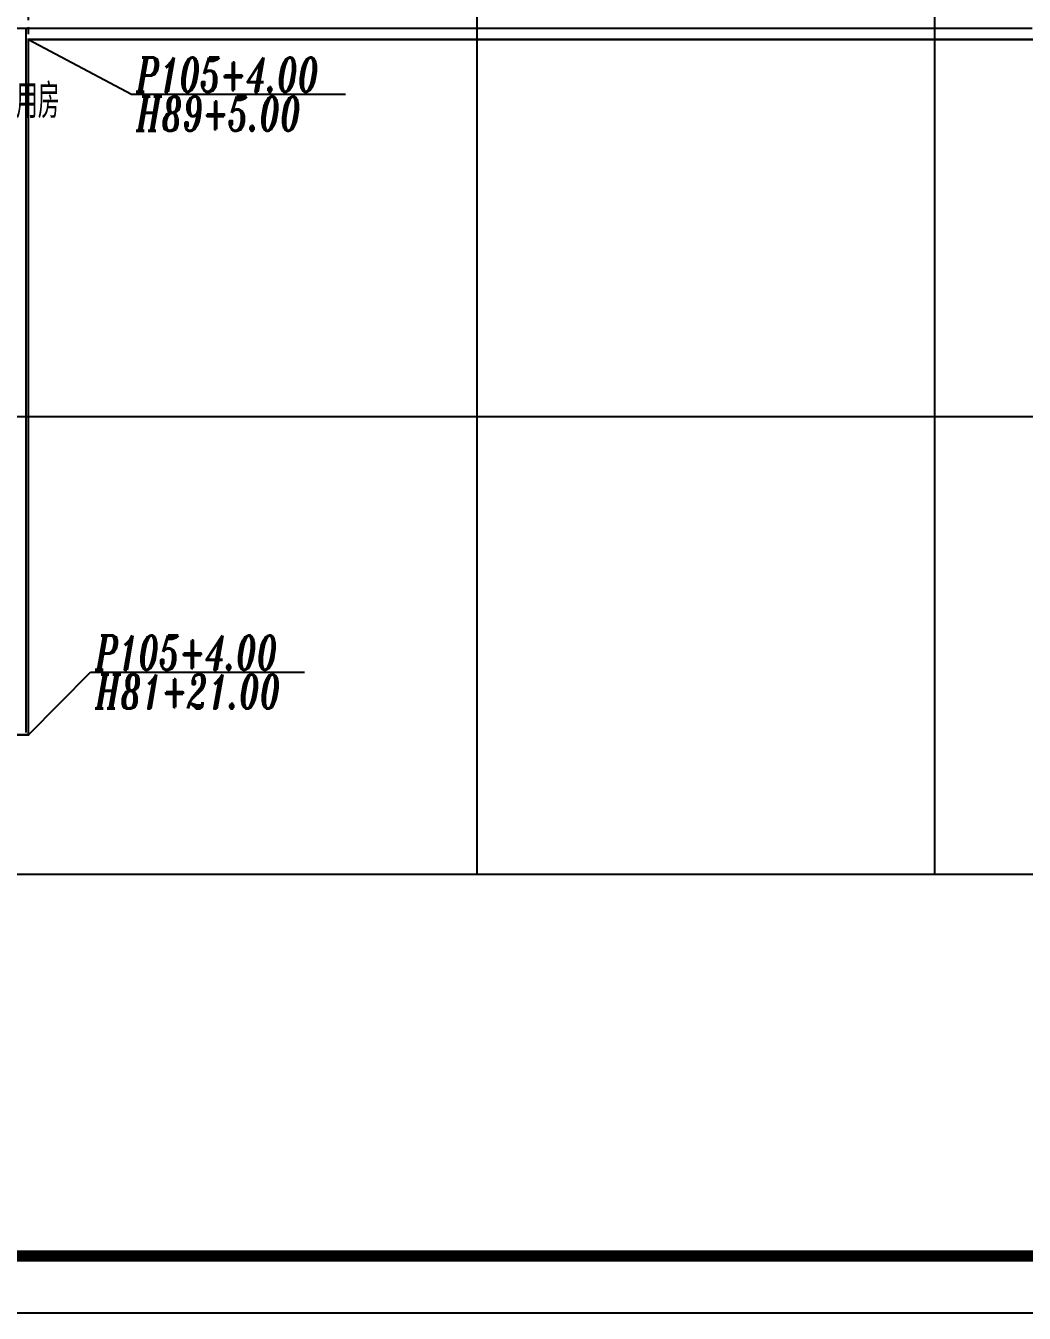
# Model space of a CAD drawing. Header units: millimetres. Extents: x -2699 to 2556, y 623 to 2108.
# Drawn here: x -9 to 427, y 623 to 1186 of the extents above; entities that cross this region are included whole.
import ezdxf
from ezdxf.enums import TextEntityAlignment as Align

# ---------------------------------------------------------------- set-up
doc = ezdxf.new("R2010")
doc.units = ezdxf.units.MM
doc.linetypes.add('PHANTOM2', pattern=[1.25, 0.625, -0.125, 0.125, -0.125, 0.125, -0.125])
for name, color, linetype in [('FGW', 8, 'Continuous'), ('HZ', 7, 'Continuous'), ('TU--LIMIT', 6, 'Continuous'), ('征地线', 6, 'PHANTOM2'), ('航站区围界', 5, 'FENCELINE2'), ('陆空隔离设施', 5, 'TRACKS')]:
    doc.layers.add(name, color=color, linetype=linetype)
doc.styles.add('ITALICT', font='italict.shx', dxfattribs={"width": 0.67, "bigfont": 'tssdchn.shx'})
doc.linetypes.add('FENCELINE2', pattern='A,0.25,-0.1,[132,ltypeshp.shx,S=0.1,R=0,X=-0.1,Y=0],-0.1,1', length=1.45)
doc.linetypes.add('TRACKS', pattern='A,0.15,[130,ltypeshp.shx,S=0.25,R=0,X=0,Y=0],0.15', length=0.3)

msp = doc.modelspace()

# ---------------------------------------------------------------- linework, layer by layer
for p, q in [((-8.24, 1179.8), (36.88, 1155.87)), ((36.88, 1155.87), (130.33, 1155.87)), ((-8.24, 875.8), (18.95, 903.28)), ((18.95, 903.28), (112.4, 903.28))]:
    msp.add_line(p, q)
at = {"layer": 'FGW', "linetype": 'Continuous'}
for p, q in [((187.76, 814.8), (187.76, 1895.71)), ((387.76, 814.8), (387.76, 1895.7)), ((2387.76, 1014.8), (-1612.24, 1014.8)), ((2387.76, 814.8), (-2483.16, 814.8))]:
    msp.add_line(p, q, dxfattribs=at)
at = {"layer": 'TU--LIMIT', "color": 6}
msp.add_lwpolyline([(2556.13, 623), (-2698.87, 623), (-2698.87, 2108), (2556.13, 2108)], close=True, dxfattribs=at)
at = {"layer": 'TU--LIMIT', "const_width": 5}
msp.add_lwpolyline([(-2573.87, 648), (2531.13, 648), (2531.13, 2083), (-2573.87, 2083)], close=True, dxfattribs=at)
at = {"layer": '征地线', "ltscale": 25, "const_width": 1}
msp.add_lwpolyline([(435.26, 1179.8), (-8.24, 1179.8), (-8.24, 875.8), (-8.24, 875.8), (-8.24, 875.8), (-582.24, 875.8), (-582.24, 1434.8), (-592.24, 1444.8), (-1015.74, 1444.8), (-1056.74, 1444.8), (-1056.74, 1384.8), (-1212.24, 1384.8), (-1212.24, 973.55), (-1461.74, 973.55), (-1461.74, 1388.8), (-1568.24, 1388.8), (-1612.24, 1388.8), (-1612.24, 1514.8), (-1622.24, 1524.8), (-1772.24, 1524.8)], dxfattribs=at)
at = {"layer": '征地线', "ltscale": 25}
msp.add_lwpolyline([(-1015.74, 1444.8), (-557.05, 1444.8), (-547.05, 1434.8), (-547.05, 1062.3), (-415.74, 1062.3), (-405.74, 1052.3), (-405.74, 875.8), (-405.74, 875.8), (-8.24, 875.8), (-8.24, 875.8), (-8.24, 875.8), (-8.24, 1368.8), (1.76, 1378.8), (87.76, 1378.8), (87.76, 1434.8), (97.76, 1444.8), (1187.76, 1444.8)], dxfattribs=at)
at = {"layer": '航站区围界', "ltscale": 15}
msp.add_lwpolyline([(-9.24, 876.8), (-9.24, 1184.8)], dxfattribs=at)
at = {"layer": '陆空隔离设施', "color": 5, "ltscale": 10}
msp.add_line((-13.24, 1184.8), (430.26, 1184.8), dxfattribs=at)

# ---------------------------------------------------------------- texts
at = {"style": 'ITALICT', "width": 0.67}
for p in [(38.88, 1156.87), (20.95, 904.28)]:
    msp.add_text('P105+4.00', height=15, dxfattribs=at).set_placement(p)
for s, p in [('H89+5.00', (38.88, 1154.87)), ('H81+21.00', (20.95, 902.28))]:
    msp.add_text(s, height=15, dxfattribs=at).set_placement(p, align=Align.TOP_LEFT)
at = {"layer": 'HZ', "color": 0, "style": 'ITALICT', "width": 0.67}
msp.add_text('通航业务用房', height=15, dxfattribs=at).set_placement((-51.86, 1145.38, -4.41))

doc.saveas('drawing.dxf')
